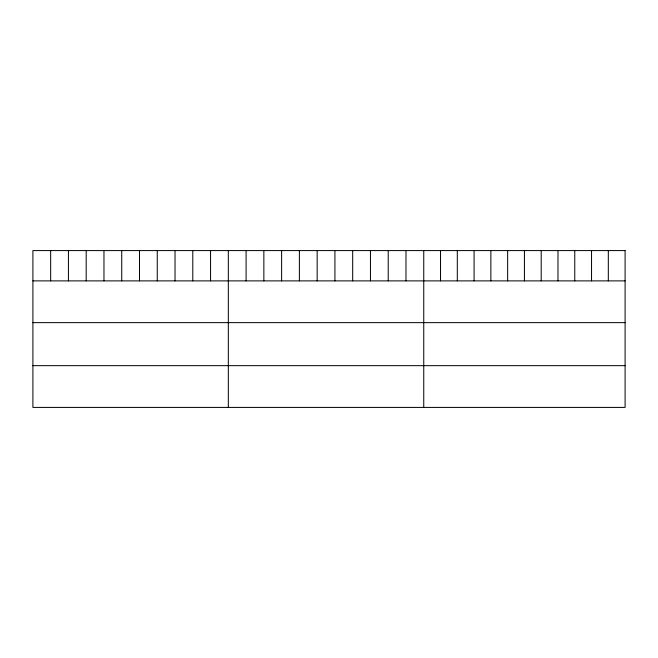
<?xml version="1.0" encoding="UTF-8"?>
<svg xmlns="http://www.w3.org/2000/svg" width="658" height="658" viewBox="0 0 658 658"><rect width="100%" height="100%" fill="white"/><g stroke="black" fill="none" stroke-linecap="round" stroke-linejoin="round"><path stroke-width="0.99" d="M32.9 280.884L625.1 280.884M32.9 322.642L625.1 322.642M32.9 365.659L625.1 365.659M608.321 250.583L608.321 280.884M591.542 250.583L591.542 280.884M574.763 250.583L574.763 280.884M557.984 250.583L557.984 280.884M541.205 250.583L541.205 280.884M524.426 250.583L524.426 280.884M507.647 250.583L507.647 280.884M490.868 250.583L490.868 280.884M474.089 250.583L474.089 280.884M457.31 250.583L457.31 280.884M440.531 250.583L440.531 280.884M423.752 250.583L423.752 407.417M405.986 250.583L405.986 280.884M388.22 250.583L388.22 280.884M370.454 250.583L370.454 280.884M352.688 250.583L352.688 280.884M334.922 250.583L334.922 280.884M317.156 250.583L317.156 280.884M299.39 250.583L299.39 280.884M281.624 250.583L281.624 280.884M263.858 250.583L263.858 280.884M246.092 250.583L246.092 280.884M228.326 250.583L228.326 407.417M210.56 250.583L210.56 280.884M192.794 250.583L192.794 280.884M175.028 250.583L175.028 280.884M157.262 250.583L157.262 280.884M139.496 250.583L139.496 280.884M121.73 250.583L121.73 280.884M103.964 250.583L103.964 280.884M86.198 250.583L86.198 280.884M68.432 250.583L68.432 280.884M50.666 250.583L50.666 280.884M625.1 250.583L32.9 250.583L32.9 407.417L625.1 407.417L625.1 250.583"/></g></svg>
